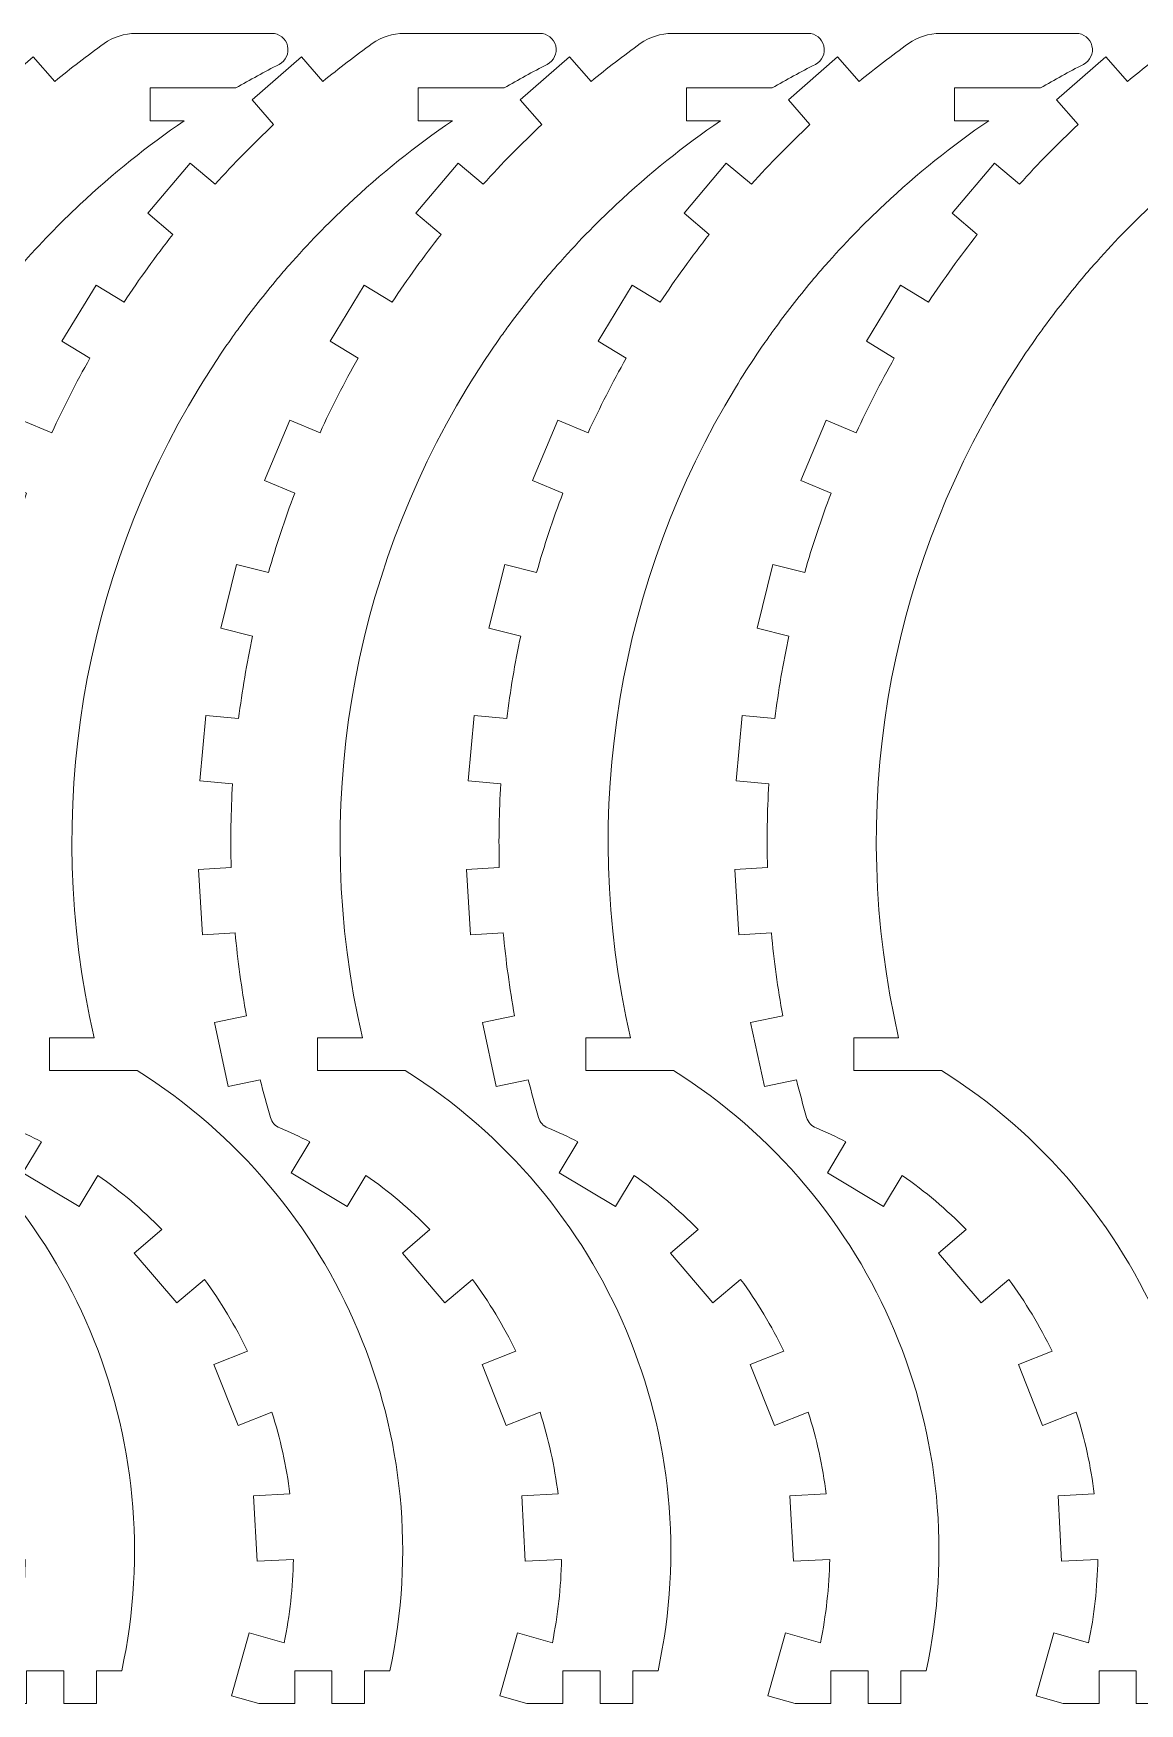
# Model space of a CAD drawing. Header units: millimetres. Extents: x -252 to 252, y -214 to 214.
# Drawn here: x 2.8 to 104.1, y -95.2 to 57.8 of the extents above; entities that cross this region are included whole.
import ezdxf

# ---------------------------------------------------------------- set-up
doc = ezdxf.new("R2010")
doc.units = ezdxf.units.MM
doc.header["$MEASUREMENT"] = 0
doc.layers.add('Camada 1', color=7, linetype='Continuous')

msp = doc.modelspace()

# ---------------------------------------------------------------- linework, layer by layer
at = {"layer": 'Camada 1', "lineweight": 20}
for points in [[(-27.5252, -4.9303), (-27.2052, -2.3951), (-26.7775, 0.1253), (-26.2431, 2.6242), (-26.2431, 2.6242), (-26.2431, 2.6242), (-29.1542, 3.349), (-29.1542, 3.349), (-29.1542, 3.349), (-29.1542, 3.349), (-27.7046, 9.1712), (-27.7046, 9.1712), (-27.7046, 9.1712), (-27.7046, 9.1712), (-24.7934, 8.4464), (-24.7934, 8.4464), (-24.7934, 8.4464), (-24.0937, 10.9041), (-23.2897, 13.3308), (-22.3835, 15.72), (-22.3835, 15.72), (-22.3835, 15.72), (-25.1514, 16.8769), (-25.1514, 16.8769), (-25.1514, 16.8769), (-25.1514, 16.8769), (-22.8378, 22.4128), (-22.8378, 22.4128), (-22.8378, 22.4128), (-22.8378, 22.4128), (-20.0698, 21.256), (-20.0698, 21.256), (-20.0698, 21.256), (-19.0064, 23.5795), (-17.8445, 25.8568), (-16.5873, 28.0814), (-16.5873, 28.0814), (-16.5873, 28.0814), (-19.1485, 29.6436), (-19.1485, 29.6436), (-19.1485, 29.6436), (-19.1485, 29.6436), (-16.024, 34.7659), (-16.024, 34.7659), (-16.024, 34.7659), (-16.024, 34.7659), (-13.4629, 33.2037), (-13.4629, 33.2037), (-13.4629, 33.2037), (-12.0603, 35.3397), (-10.5673, 37.4149), (-8.9881, 39.4238), (-8.9881, 39.4238), (-8.9881, 39.4238), (-11.2834, 41.3555), (-11.2834, 41.3555), (-11.2834, 41.3555), (-11.2834, 41.3555), (-7.4202, 45.9462), (-7.4202, 45.9462), (-7.4202, 45.9462), (-7.4202, 45.9462), (-5.1248, 44.0146), (-5.1248, 44.0146), (-5.1248, 44.0146), (-3.4152, 45.9138), (-1.6255, 47.7394), (0.2394, 49.4863), (0.2394, 49.4863), (0.2394, 49.4863), (-1.7374, 51.7429), (-1.7374, 51.7429), (-1.7374, 51.7429), (-1.7374, 51.7429), (2.7758, 55.6965), (2.7758, 55.6965), (2.7758, 55.6965), (2.7758, 55.6965), (4.7526, 53.4399), (4.7526, 53.4399), (4.7526, 53.4399), (6.2185, 54.64), (7.722, 55.7936), (9.2607, 56.8989), (9.2607, 56.8989), (10.1108, 57.5095), (11.1311, 57.838), (12.1777, 57.838), (12.1777, 57.838), (12.1777, 57.838), (24.6073, 57.838), (24.6073, 57.838), (24.6073, 57.838), (25.3002, 57.838), (25.903, 57.3634), (26.0655, 56.6898), (26.0655, 56.6898), (26.228, 56.0162), (25.908, 55.3189), (25.2912, 55.003), (25.2912, 55.003), (23.9551, 54.3185), (22.6386, 53.5966), (21.3431, 52.838), (21.3431, 52.838), (21.3431, 52.838), (13.4807, 52.838), (13.4807, 52.838), (13.4807, 52.838), (13.4807, 52.838), (13.4807, 49.838), (13.4807, 49.838), (13.4807, 49.838), (13.4807, 49.838), (16.6083, 49.838), (16.6083, 49.838), (16.6083, 49.838), (13.2349, 47.5311), (10.0373, 44.9672), (7.055, 42.1729), (7.055, 42.1729), (5.165, 40.4023), (3.3608, 38.5394), (1.6519, 36.5934), (1.6519, 36.5934), (1.2986, 36.1912), (0.9494, 35.7851), (0.6043, 35.3759), (0.6043, 35.3759), (-0.6046, 33.942), (-1.76, 32.4693), (-2.86, 30.9612), (-2.86, 30.9612), (-3.1183, 30.6071), (-3.3736, 30.2509), (-3.6258, 29.893), (-3.6258, 29.893), (-3.9632, 29.4141), (-4.2951, 28.9317), (-4.6215, 28.4461), (-4.6215, 28.4461), (-5.2989, 27.4383), (-5.9527, 26.4161), (-6.5822, 25.3806), (-6.5822, 25.3806), (-17.2083, 7.9032), (-20.9763, -13.3923), (-16.1902, -34.162), (-16.1902, -34.162), (-16.1902, -34.162), (-20.2909, -34.162), (-20.2909, -34.162), (-20.2909, -34.162), (-20.2909, -34.162), (-20.2909, -37.162), (-20.2909, -37.162), (-20.2909, -37.162), (-20.2909, -37.162), (-12.2643, -37.162), (-12.2643, -37.162), (-12.2643, -37.162), (6.249, -48.804), (15.4995, -70.7853), (10.8816, -92.162), (10.8816, -92.162), (10.8816, -92.162), (8.5722, -92.162), (8.5722, -92.162), (8.5722, -92.162), (8.5722, -92.162), (8.5722, -95.162), (8.5722, -95.162), (8.5722, -95.162), (8.5722, -95.162), (5.5722, -95.162), (5.5722, -95.162), (5.5722, -95.162), (5.5722, -95.162), (5.5722, -92.162), (5.5722, -92.162), (5.5722, -92.162), (5.5722, -92.162), (2.166, -92.162), (2.166, -92.162), (2.166, -92.162), (2.166, -92.162), (2.166, -95.162), (2.166, -95.162), (2.166, -95.162), (2.166, -95.162), (-1.1196, -95.162), (-1.1196, -95.162), (-1.1196, -95.162), (-1.1196, -95.162), (-3.612, -94.4645), (-3.612, -94.4645), (-3.612, -94.4645), (-3.612, -94.4645), (-1.9951, -88.6865), (-1.9951, -88.6865), (-1.9951, -88.6865), (-1.9951, -88.6865), (1.2054, -89.5821), (1.2054, -89.5821), (1.2054, -89.5821), (1.7186, -87.0682), (2.0004, -84.5125), (2.0471, -81.9472), (2.0471, -81.9472), (2.0471, -81.9472), (-1.2717, -82.1241), (-1.2717, -82.1241), (-1.2717, -82.1241), (-1.2717, -82.1241), (-1.5911, -76.1326), (-1.5911, -76.1326), (-1.5911, -76.1326), (-1.5911, -76.1326), (1.7277, -75.9557), (1.7277, -75.9557), (1.7277, -75.9557), (1.4085, -73.4099), (0.8566, -70.8986), (0.079, -68.4535), (0.079, -68.4535), (0.079, -68.4535), (-3.0081, -69.6844), (-3.0081, -69.6844), (-3.0081, -69.6844), (-3.0081, -69.6844), (-5.2302, -64.111), (-5.2302, -64.111), (-5.2302, -64.111), (-5.2302, -64.111), (-2.143, -62.8802), (-2.143, -62.8802), (-2.143, -62.8802), (-3.2611, -60.5708), (-4.5884, -58.3687), (-6.1083, -56.3016), (-6.1083, -56.3016), (-6.1083, -56.3016), (-8.6384, -58.4566), (-8.6384, -58.4566), (-8.6384, -58.4566), (-8.6384, -58.4566), (-12.5289, -53.8889), (-12.5289, -53.8889), (-12.5289, -53.8889), (-12.5289, -53.8889), (-9.9988, -51.7339), (-9.9988, -51.7339), (-9.9988, -51.7339), (-11.7977, -49.9044), (-13.7605, -48.2436), (-15.8626, -46.7724), (-15.8626, -46.7724), (-15.8626, -46.7724), (-17.569, -49.6244), (-17.569, -49.6244), (-17.569, -49.6244), (-17.569, -49.6244), (-22.7178, -46.5438), (-22.7178, -46.5438), (-22.7178, -46.5438), (-22.7178, -46.5438), (-21.0114, -43.6918), (-21.0114, -43.6918), (-21.0114, -43.6918), (-21.9095, -43.2382), (-22.8236, -42.8171), (-23.7519, -42.4292), (-23.7519, -42.4292), (-24.1696, -42.2546), (-24.4861, -41.9008), (-24.6132, -41.4663), (-24.6132, -41.4663), (-24.948, -40.3219), (-25.26, -39.1709), (-25.549, -38.0141), (-25.549, -38.0141), (-25.549, -38.0141), (-28.4821, -38.6439), (-28.4821, -38.6439), (-28.4821, -38.6439), (-28.4821, -38.6439), (-29.7417, -32.7776), (-29.7417, -32.7776), (-29.7417, -32.7776), (-29.7417, -32.7776), (-26.8086, -32.1478), (-26.8086, -32.1478), (-26.8086, -32.1478), (-27.2615, -29.633), (-27.607, -27.0999), (-27.8443, -24.5557), (-27.8443, -24.5557), (-27.8443, -24.5557), (-30.839, -24.7345), (-30.839, -24.7345), (-30.839, -24.7345), (-30.839, -24.7345), (-31.1967, -18.7452), (-31.1967, -18.7452), (-31.1967, -18.7452), (-31.1967, -18.7452), (-28.2021, -18.5663), (-28.2021, -18.5663), (-28.2021, -18.5663), (-28.2693, -16.0119), (-28.2277, -13.4558), (-28.0775, -10.9049), (-28.0775, -10.9049), (-28.0775, -10.9049), (-31.0647, -10.6287), (-31.0647, -10.6287), (-31.0647, -10.6287), (-31.0647, -10.6287), (-30.5124, -4.6542), (-30.5124, -4.6542), (-30.5124, -4.6542), (-30.5124, -4.6542), (-27.5252, -4.9303), (-27.5252, -4.9303)], [(-2.9719, -4.9303), (-2.6519, -2.3951), (-2.2242, 0.1253), (-1.6898, 2.6242), (-1.6898, 2.6242), (-1.6898, 2.6242), (-4.6009, 3.349), (-4.6009, 3.349), (-4.6009, 3.349), (-4.6009, 3.349), (-3.1513, 9.1712), (-3.1513, 9.1712), (-3.1513, 9.1712), (-3.1513, 9.1712), (-0.2401, 8.4464), (-0.2401, 8.4464), (-0.2401, 8.4464), (0.4596, 10.9041), (1.2636, 13.3308), (2.1698, 15.72), (2.1698, 15.72), (2.1698, 15.72), (-0.5981, 16.8769), (-0.5981, 16.8769), (-0.5981, 16.8769), (-0.5981, 16.8769), (1.7155, 22.4128), (1.7155, 22.4128), (1.7155, 22.4128), (1.7155, 22.4128), (4.4835, 21.256), (4.4835, 21.256), (4.4835, 21.256), (5.5469, 23.5795), (6.7088, 25.8568), (7.966, 28.0814), (7.966, 28.0814), (7.966, 28.0814), (5.4048, 29.6436), (5.4048, 29.6436), (5.4048, 29.6436), (5.4048, 29.6436), (8.5293, 34.7659), (8.5293, 34.7659), (8.5293, 34.7659), (8.5293, 34.7659), (11.0904, 33.2037), (11.0904, 33.2037), (11.0904, 33.2037), (12.493, 35.3397), (13.986, 37.4149), (15.5652, 39.4238), (15.5652, 39.4238), (15.5652, 39.4238), (13.2699, 41.3555), (13.2699, 41.3555), (13.2699, 41.3555), (13.2699, 41.3555), (17.1331, 45.9462), (17.1331, 45.9462), (17.1331, 45.9462), (17.1331, 45.9462), (19.4285, 44.0146), (19.4285, 44.0146), (19.4285, 44.0146), (21.1381, 45.9138), (22.9278, 47.7394), (24.7927, 49.4863), (24.7927, 49.4863), (24.7927, 49.4863), (22.8159, 51.7429), (22.8159, 51.7429), (22.8159, 51.7429), (22.8159, 51.7429), (27.3291, 55.6965), (27.3291, 55.6965), (27.3291, 55.6965), (27.3291, 55.6965), (29.3059, 53.4399), (29.3059, 53.4399), (29.3059, 53.4399), (30.7718, 54.64), (32.2753, 55.7936), (33.814, 56.8989), (33.814, 56.8989), (34.6641, 57.5095), (35.6844, 57.838), (36.731, 57.838), (36.731, 57.838), (36.731, 57.838), (49.1606, 57.838), (49.1606, 57.838), (49.1606, 57.838), (49.8535, 57.838), (50.4563, 57.3634), (50.6188, 56.6898), (50.6188, 56.6898), (50.7813, 56.0162), (50.4613, 55.3189), (49.8445, 55.003), (49.8445, 55.003), (48.5084, 54.3185), (47.1919, 53.5966), (45.8964, 52.838), (45.8964, 52.838), (45.8964, 52.838), (38.034, 52.838), (38.034, 52.838), (38.034, 52.838), (38.034, 52.838), (38.034, 49.838), (38.034, 49.838), (38.034, 49.838), (38.034, 49.838), (41.1616, 49.838), (41.1616, 49.838), (41.1616, 49.838), (37.7882, 47.5311), (34.5906, 44.9672), (31.6083, 42.1729), (31.6083, 42.1729), (29.7183, 40.4023), (27.9141, 38.5394), (26.2052, 36.5934), (26.2052, 36.5934), (25.8519, 36.1912), (25.5027, 35.7851), (25.1576, 35.3759), (25.1576, 35.3759), (23.9487, 33.942), (22.7933, 32.4693), (21.6933, 30.9612), (21.6933, 30.9612), (21.435, 30.6071), (21.1797, 30.2509), (20.9275, 29.893), (20.9275, 29.893), (20.5901, 29.4141), (20.2582, 28.9317), (19.9318, 28.4461), (19.9318, 28.4461), (19.2544, 27.4383), (18.6006, 26.4161), (17.9711, 25.3806), (17.9711, 25.3806), (7.345, 7.9032), (3.577, -13.3923), (8.3631, -34.162), (8.3631, -34.162), (8.3631, -34.162), (4.2624, -34.162), (4.2624, -34.162), (4.2624, -34.162), (4.2624, -34.162), (4.2624, -37.162), (4.2624, -37.162), (4.2624, -37.162), (4.2624, -37.162), (12.289, -37.162), (12.289, -37.162), (12.289, -37.162), (30.8023, -48.804), (40.0528, -70.7853), (35.4349, -92.162), (35.4349, -92.162), (35.4349, -92.162), (33.1255, -92.162), (33.1255, -92.162), (33.1255, -92.162), (33.1255, -92.162), (33.1255, -95.162), (33.1255, -95.162), (33.1255, -95.162), (33.1255, -95.162), (30.1255, -95.162), (30.1255, -95.162), (30.1255, -95.162), (30.1255, -95.162), (30.1255, -92.162), (30.1255, -92.162), (30.1255, -92.162), (30.1255, -92.162), (26.7193, -92.162), (26.7193, -92.162), (26.7193, -92.162), (26.7193, -92.162), (26.7193, -95.162), (26.7193, -95.162), (26.7193, -95.162), (26.7193, -95.162), (23.4337, -95.162), (23.4337, -95.162), (23.4337, -95.162), (23.4337, -95.162), (20.9413, -94.4645), (20.9413, -94.4645), (20.9413, -94.4645), (20.9413, -94.4645), (22.5582, -88.6865), (22.5582, -88.6865), (22.5582, -88.6865), (22.5582, -88.6865), (25.7587, -89.5821), (25.7587, -89.5821), (25.7587, -89.5821), (26.2719, -87.0682), (26.5537, -84.5125), (26.6004, -81.9472), (26.6004, -81.9472), (26.6004, -81.9472), (23.2816, -82.1241), (23.2816, -82.1241), (23.2816, -82.1241), (23.2816, -82.1241), (22.9622, -76.1326), (22.9622, -76.1326), (22.9622, -76.1326), (22.9622, -76.1326), (26.281, -75.9557), (26.281, -75.9557), (26.281, -75.9557), (25.9618, -73.4099), (25.4099, -70.8986), (24.6323, -68.4535), (24.6323, -68.4535), (24.6323, -68.4535), (21.5452, -69.6844), (21.5452, -69.6844), (21.5452, -69.6844), (21.5452, -69.6844), (19.3231, -64.111), (19.3231, -64.111), (19.3231, -64.111), (19.3231, -64.111), (22.4103, -62.8802), (22.4103, -62.8802), (22.4103, -62.8802), (21.2922, -60.5708), (19.9649, -58.3687), (18.445, -56.3016), (18.445, -56.3016), (18.445, -56.3016), (15.9149, -58.4566), (15.9149, -58.4566), (15.9149, -58.4566), (15.9149, -58.4566), (12.0244, -53.8889), (12.0244, -53.8889), (12.0244, -53.8889), (12.0244, -53.8889), (14.5545, -51.7339), (14.5545, -51.7339), (14.5545, -51.7339), (12.7556, -49.9044), (10.7928, -48.2436), (8.6907, -46.7724), (8.6907, -46.7724), (8.6907, -46.7724), (6.9843, -49.6244), (6.9843, -49.6244), (6.9843, -49.6244), (6.9843, -49.6244), (1.8355, -46.5438), (1.8355, -46.5438), (1.8355, -46.5438), (1.8355, -46.5438), (3.5419, -43.6918), (3.5419, -43.6918), (3.5419, -43.6918), (2.6438, -43.2382), (1.7297, -42.8171), (0.8014, -42.4292), (0.8014, -42.4292), (0.3837, -42.2546), (0.0672, -41.9008), (-0.0599, -41.4663), (-0.0599, -41.4663), (-0.3947, -40.3219), (-0.7067, -39.1709), (-0.9957, -38.0141), (-0.9957, -38.0141), (-0.9957, -38.0141), (-3.9288, -38.6439), (-3.9288, -38.6439), (-3.9288, -38.6439), (-3.9288, -38.6439), (-5.1884, -32.7776), (-5.1884, -32.7776), (-5.1884, -32.7776), (-5.1884, -32.7776), (-2.2553, -32.1478), (-2.2553, -32.1478), (-2.2553, -32.1478), (-2.7082, -29.633), (-3.0537, -27.0999), (-3.291, -24.5557), (-3.291, -24.5557), (-3.291, -24.5557), (-6.2857, -24.7345), (-6.2857, -24.7345), (-6.2857, -24.7345), (-6.2857, -24.7345), (-6.6434, -18.7452), (-6.6434, -18.7452), (-6.6434, -18.7452), (-6.6434, -18.7452), (-3.6488, -18.5663), (-3.6488, -18.5663), (-3.6488, -18.5663), (-3.716, -16.0119), (-3.6744, -13.4558), (-3.5242, -10.9049), (-3.5242, -10.9049), (-3.5242, -10.9049), (-6.5114, -10.6287), (-6.5114, -10.6287), (-6.5114, -10.6287), (-6.5114, -10.6287), (-5.9591, -4.6542), (-5.9591, -4.6542), (-5.9591, -4.6542), (-5.9591, -4.6542), (-2.9719, -4.9303), (-2.9719, -4.9303)], [(21.5814, -4.9303), (21.9014, -2.3951), (22.3291, 0.1253), (22.8635, 2.6242), (22.8635, 2.6242), (22.8635, 2.6242), (19.9524, 3.349), (19.9524, 3.349), (19.9524, 3.349), (19.9524, 3.349), (21.402, 9.1712), (21.402, 9.1712), (21.402, 9.1712), (21.402, 9.1712), (24.3132, 8.4464), (24.3132, 8.4464), (24.3132, 8.4464), (25.0129, 10.9041), (25.8169, 13.3308), (26.7231, 15.72), (26.7231, 15.72), (26.7231, 15.72), (23.9552, 16.8769), (23.9552, 16.8769), (23.9552, 16.8769), (23.9552, 16.8769), (26.2688, 22.4128), (26.2688, 22.4128), (26.2688, 22.4128), (26.2688, 22.4128), (29.0368, 21.256), (29.0368, 21.256), (29.0368, 21.256), (30.1002, 23.5795), (31.2621, 25.8568), (32.5193, 28.0814), (32.5193, 28.0814), (32.5193, 28.0814), (29.9581, 29.6436), (29.9581, 29.6436), (29.9581, 29.6436), (29.9581, 29.6436), (33.0826, 34.7659), (33.0826, 34.7659), (33.0826, 34.7659), (33.0826, 34.7659), (35.6437, 33.2037), (35.6437, 33.2037), (35.6437, 33.2037), (37.0463, 35.3397), (38.5393, 37.4149), (40.1185, 39.4238), (40.1185, 39.4238), (40.1185, 39.4238), (37.8232, 41.3555), (37.8232, 41.3555), (37.8232, 41.3555), (37.8232, 41.3555), (41.6864, 45.9462), (41.6864, 45.9462), (41.6864, 45.9462), (41.6864, 45.9462), (43.9818, 44.0146), (43.9818, 44.0146), (43.9818, 44.0146), (45.6914, 45.9138), (47.4811, 47.7394), (49.346, 49.4863), (49.346, 49.4863), (49.346, 49.4863), (47.3692, 51.7429), (47.3692, 51.7429), (47.3692, 51.7429), (47.3692, 51.7429), (51.8824, 55.6965), (51.8824, 55.6965), (51.8824, 55.6965), (51.8824, 55.6965), (53.8592, 53.4399), (53.8592, 53.4399), (53.8592, 53.4399), (55.3251, 54.64), (56.8286, 55.7936), (58.3673, 56.8989), (58.3673, 56.8989), (59.2174, 57.5095), (60.2377, 57.838), (61.2843, 57.838), (61.2843, 57.838), (61.2843, 57.838), (73.7139, 57.838), (73.7139, 57.838), (73.7139, 57.838), (74.4068, 57.838), (75.0096, 57.3634), (75.1721, 56.6898), (75.1721, 56.6898), (75.3346, 56.0162), (75.0146, 55.3189), (74.3978, 55.003), (74.3978, 55.003), (73.0617, 54.3185), (71.7452, 53.5966), (70.4497, 52.838), (70.4497, 52.838), (70.4497, 52.838), (62.5873, 52.838), (62.5873, 52.838), (62.5873, 52.838), (62.5873, 52.838), (62.5873, 49.838), (62.5873, 49.838), (62.5873, 49.838), (62.5873, 49.838), (65.7149, 49.838), (65.7149, 49.838), (65.7149, 49.838), (62.3415, 47.5311), (59.1439, 44.9672), (56.1616, 42.1729), (56.1616, 42.1729), (54.2716, 40.4023), (52.4674, 38.5394), (50.7585, 36.5934), (50.7585, 36.5934), (50.4052, 36.1912), (50.056, 35.7851), (49.7109, 35.3759), (49.7109, 35.3759), (48.502, 33.942), (47.3466, 32.4693), (46.2466, 30.9612), (46.2466, 30.9612), (45.9883, 30.6071), (45.733, 30.2509), (45.4808, 29.893), (45.4808, 29.893), (45.1434, 29.4141), (44.8115, 28.9317), (44.4851, 28.4461), (44.4851, 28.4461), (43.8077, 27.4383), (43.1539, 26.4161), (42.5244, 25.3806), (42.5244, 25.3806), (31.8983, 7.9032), (28.1303, -13.3923), (32.9164, -34.162), (32.9164, -34.162), (32.9164, -34.162), (28.8157, -34.162), (28.8157, -34.162), (28.8157, -34.162), (28.8157, -34.162), (28.8157, -37.162), (28.8157, -37.162), (28.8157, -37.162), (28.8157, -37.162), (36.8423, -37.162), (36.8423, -37.162), (36.8423, -37.162), (55.3556, -48.804), (64.6061, -70.7853), (59.9882, -92.162), (59.9882, -92.162), (59.9882, -92.162), (57.6788, -92.162), (57.6788, -92.162), (57.6788, -92.162), (57.6788, -92.162), (57.6788, -95.162), (57.6788, -95.162), (57.6788, -95.162), (57.6788, -95.162), (54.6788, -95.162), (54.6788, -95.162), (54.6788, -95.162), (54.6788, -95.162), (54.6788, -92.162), (54.6788, -92.162), (54.6788, -92.162), (54.6788, -92.162), (51.2726, -92.162), (51.2726, -92.162), (51.2726, -92.162), (51.2726, -92.162), (51.2726, -95.162), (51.2726, -95.162), (51.2726, -95.162), (51.2726, -95.162), (47.987, -95.162), (47.987, -95.162), (47.987, -95.162), (47.987, -95.162), (45.4946, -94.4645), (45.4946, -94.4645), (45.4946, -94.4645), (45.4946, -94.4645), (47.1115, -88.6865), (47.1115, -88.6865), (47.1115, -88.6865), (47.1115, -88.6865), (50.312, -89.5821), (50.312, -89.5821), (50.312, -89.5821), (50.8252, -87.0682), (51.107, -84.5125), (51.1537, -81.9472), (51.1537, -81.9472), (51.1537, -81.9472), (47.8349, -82.1241), (47.8349, -82.1241), (47.8349, -82.1241), (47.8349, -82.1241), (47.5155, -76.1326), (47.5155, -76.1326), (47.5155, -76.1326), (47.5155, -76.1326), (50.8343, -75.9557), (50.8343, -75.9557), (50.8343, -75.9557), (50.5151, -73.4099), (49.9632, -70.8986), (49.1856, -68.4535), (49.1856, -68.4535), (49.1856, -68.4535), (46.0985, -69.6844), (46.0985, -69.6844), (46.0985, -69.6844), (46.0985, -69.6844), (43.8764, -64.111), (43.8764, -64.111), (43.8764, -64.111), (43.8764, -64.111), (46.9636, -62.8802), (46.9636, -62.8802), (46.9636, -62.8802), (45.8455, -60.5708), (44.5182, -58.3687), (42.9983, -56.3016), (42.9983, -56.3016), (42.9983, -56.3016), (40.4682, -58.4566), (40.4682, -58.4566), (40.4682, -58.4566), (40.4682, -58.4566), (36.5777, -53.8889), (36.5777, -53.8889), (36.5777, -53.8889), (36.5777, -53.8889), (39.1078, -51.7339), (39.1078, -51.7339), (39.1078, -51.7339), (37.3089, -49.9044), (35.3461, -48.2436), (33.244, -46.7724), (33.244, -46.7724), (33.244, -46.7724), (31.5376, -49.6244), (31.5376, -49.6244), (31.5376, -49.6244), (31.5376, -49.6244), (26.3888, -46.5438), (26.3888, -46.5438), (26.3888, -46.5438), (26.3888, -46.5438), (28.0952, -43.6918), (28.0952, -43.6918), (28.0952, -43.6918), (27.1971, -43.2382), (26.283, -42.8171), (25.3547, -42.4292), (25.3547, -42.4292), (24.937, -42.2546), (24.6205, -41.9008), (24.4934, -41.4663), (24.4934, -41.4663), (24.1586, -40.3219), (23.8466, -39.1709), (23.5576, -38.0141), (23.5576, -38.0141), (23.5576, -38.0141), (20.6245, -38.6439), (20.6245, -38.6439), (20.6245, -38.6439), (20.6245, -38.6439), (19.3649, -32.7776), (19.3649, -32.7776), (19.3649, -32.7776), (19.3649, -32.7776), (22.298, -32.1478), (22.298, -32.1478), (22.298, -32.1478), (21.8451, -29.633), (21.4996, -27.0999), (21.2623, -24.5557), (21.2623, -24.5557), (21.2623, -24.5557), (18.2676, -24.7345), (18.2676, -24.7345), (18.2676, -24.7345), (18.2676, -24.7345), (17.9099, -18.7452), (17.9099, -18.7452), (17.9099, -18.7452), (17.9099, -18.7452), (20.9045, -18.5663), (20.9045, -18.5663), (20.9045, -18.5663), (20.8373, -16.0119), (20.8789, -13.4558), (21.0291, -10.9049), (21.0291, -10.9049), (21.0291, -10.9049), (18.0419, -10.6287), (18.0419, -10.6287), (18.0419, -10.6287), (18.0419, -10.6287), (18.5942, -4.6542), (18.5942, -4.6542), (18.5942, -4.6542), (18.5942, -4.6542), (21.5814, -4.9303), (21.5814, -4.9303)], [(46.1347, -4.9303), (46.4547, -2.3951), (46.8824, 0.1253), (47.4168, 2.6242), (47.4168, 2.6242), (47.4168, 2.6242), (44.5057, 3.349), (44.5057, 3.349), (44.5057, 3.349), (44.5057, 3.349), (45.9553, 9.1712), (45.9553, 9.1712), (45.9553, 9.1712), (45.9553, 9.1712), (48.8665, 8.4464), (48.8665, 8.4464), (48.8665, 8.4464), (49.5662, 10.9041), (50.3702, 13.3308), (51.2764, 15.72), (51.2764, 15.72), (51.2764, 15.72), (48.5085, 16.8769), (48.5085, 16.8769), (48.5085, 16.8769), (48.5085, 16.8769), (50.8221, 22.4128), (50.8221, 22.4128), (50.8221, 22.4128), (50.8221, 22.4128), (53.5901, 21.256), (53.5901, 21.256), (53.5901, 21.256), (54.6535, 23.5795), (55.8154, 25.8568), (57.0726, 28.0814), (57.0726, 28.0814), (57.0726, 28.0814), (54.5114, 29.6436), (54.5114, 29.6436), (54.5114, 29.6436), (54.5114, 29.6436), (57.6359, 34.7659), (57.6359, 34.7659), (57.6359, 34.7659), (57.6359, 34.7659), (60.197, 33.2037), (60.197, 33.2037), (60.197, 33.2037), (61.5996, 35.3397), (63.0926, 37.4149), (64.6718, 39.4238), (64.6718, 39.4238), (64.6718, 39.4238), (62.3765, 41.3555), (62.3765, 41.3555), (62.3765, 41.3555), (62.3765, 41.3555), (66.2397, 45.9462), (66.2397, 45.9462), (66.2397, 45.9462), (66.2397, 45.9462), (68.5351, 44.0146), (68.5351, 44.0146), (68.5351, 44.0146), (70.2447, 45.9138), (72.0344, 47.7394), (73.8993, 49.4863), (73.8993, 49.4863), (73.8993, 49.4863), (71.9225, 51.7429), (71.9225, 51.7429), (71.9225, 51.7429), (71.9225, 51.7429), (76.4357, 55.6965), (76.4357, 55.6965), (76.4357, 55.6965), (76.4357, 55.6965), (78.4125, 53.4399), (78.4125, 53.4399), (78.4125, 53.4399), (79.8784, 54.64), (81.3819, 55.7936), (82.9206, 56.8989), (82.9206, 56.8989), (83.7707, 57.5095), (84.791, 57.838), (85.8376, 57.838), (85.8376, 57.838), (85.8376, 57.838), (98.2672, 57.838), (98.2672, 57.838), (98.2672, 57.838), (98.9601, 57.838), (99.5629, 57.3634), (99.7254, 56.6898), (99.7254, 56.6898), (99.8879, 56.0162), (99.5679, 55.3189), (98.9511, 55.003), (98.9511, 55.003), (97.615, 54.3185), (96.2985, 53.5966), (95.003, 52.838), (95.003, 52.838), (95.003, 52.838), (87.1406, 52.838), (87.1406, 52.838), (87.1406, 52.838), (87.1406, 52.838), (87.1406, 49.838), (87.1406, 49.838), (87.1406, 49.838), (87.1406, 49.838), (90.2682, 49.838), (90.2682, 49.838), (90.2682, 49.838), (86.8948, 47.5311), (83.6972, 44.9672), (80.7149, 42.1729), (80.7149, 42.1729), (78.8249, 40.4023), (77.0207, 38.5394), (75.3118, 36.5934), (75.3118, 36.5934), (74.9585, 36.1912), (74.6093, 35.7851), (74.2642, 35.3759), (74.2642, 35.3759), (73.0553, 33.942), (71.8999, 32.4693), (70.7999, 30.9612), (70.7999, 30.9612), (70.5416, 30.6071), (70.2863, 30.2509), (70.0341, 29.893), (70.0341, 29.893), (69.6967, 29.4141), (69.3648, 28.9317), (69.0384, 28.4461), (69.0384, 28.4461), (68.361, 27.4383), (67.7072, 26.4161), (67.0777, 25.3806), (67.0777, 25.3806), (56.4516, 7.9032), (52.6836, -13.3923), (57.4697, -34.162), (57.4697, -34.162), (57.4697, -34.162), (53.369, -34.162), (53.369, -34.162), (53.369, -34.162), (53.369, -34.162), (53.369, -37.162), (53.369, -37.162), (53.369, -37.162), (53.369, -37.162), (61.3956, -37.162), (61.3956, -37.162), (61.3956, -37.162), (79.9089, -48.804), (89.1594, -70.7853), (84.5415, -92.162), (84.5415, -92.162), (84.5415, -92.162), (82.2321, -92.162), (82.2321, -92.162), (82.2321, -92.162), (82.2321, -92.162), (82.2321, -95.162), (82.2321, -95.162), (82.2321, -95.162), (82.2321, -95.162), (79.2321, -95.162), (79.2321, -95.162), (79.2321, -95.162), (79.2321, -95.162), (79.2321, -92.162), (79.2321, -92.162), (79.2321, -92.162), (79.2321, -92.162), (75.8259, -92.162), (75.8259, -92.162), (75.8259, -92.162), (75.8259, -92.162), (75.8259, -95.162), (75.8259, -95.162), (75.8259, -95.162), (75.8259, -95.162), (72.5403, -95.162), (72.5403, -95.162), (72.5403, -95.162), (72.5403, -95.162), (70.0479, -94.4645), (70.0479, -94.4645), (70.0479, -94.4645), (70.0479, -94.4645), (71.6648, -88.6865), (71.6648, -88.6865), (71.6648, -88.6865), (71.6648, -88.6865), (74.8653, -89.5821), (74.8653, -89.5821), (74.8653, -89.5821), (75.3785, -87.0682), (75.6603, -84.5125), (75.707, -81.9472), (75.707, -81.9472), (75.707, -81.9472), (72.3882, -82.1241), (72.3882, -82.1241), (72.3882, -82.1241), (72.3882, -82.1241), (72.0688, -76.1326), (72.0688, -76.1326), (72.0688, -76.1326), (72.0688, -76.1326), (75.3876, -75.9557), (75.3876, -75.9557), (75.3876, -75.9557), (75.0684, -73.4099), (74.5165, -70.8986), (73.7389, -68.4535), (73.7389, -68.4535), (73.7389, -68.4535), (70.6518, -69.6844), (70.6518, -69.6844), (70.6518, -69.6844), (70.6518, -69.6844), (68.4297, -64.111), (68.4297, -64.111), (68.4297, -64.111), (68.4297, -64.111), (71.5169, -62.8802), (71.5169, -62.8802), (71.5169, -62.8802), (70.3988, -60.5708), (69.0715, -58.3687), (67.5516, -56.3016), (67.5516, -56.3016), (67.5516, -56.3016), (65.0215, -58.4566), (65.0215, -58.4566), (65.0215, -58.4566), (65.0215, -58.4566), (61.131, -53.8889), (61.131, -53.8889), (61.131, -53.8889), (61.131, -53.8889), (63.6611, -51.7339), (63.6611, -51.7339), (63.6611, -51.7339), (61.8622, -49.9044), (59.8994, -48.2436), (57.7973, -46.7724), (57.7973, -46.7724), (57.7973, -46.7724), (56.0909, -49.6244), (56.0909, -49.6244), (56.0909, -49.6244), (56.0909, -49.6244), (50.9421, -46.5438), (50.9421, -46.5438), (50.9421, -46.5438), (50.9421, -46.5438), (52.6485, -43.6918), (52.6485, -43.6918), (52.6485, -43.6918), (51.7504, -43.2382), (50.8363, -42.8171), (49.908, -42.4292), (49.908, -42.4292), (49.4903, -42.2546), (49.1738, -41.9008), (49.0467, -41.4663), (49.0467, -41.4663), (48.7119, -40.3219), (48.3999, -39.1709), (48.1109, -38.0141), (48.1109, -38.0141), (48.1109, -38.0141), (45.1778, -38.6439), (45.1778, -38.6439), (45.1778, -38.6439), (45.1778, -38.6439), (43.9182, -32.7776), (43.9182, -32.7776), (43.9182, -32.7776), (43.9182, -32.7776), (46.8513, -32.1478), (46.8513, -32.1478), (46.8513, -32.1478), (46.3984, -29.633), (46.0529, -27.0999), (45.8156, -24.5557), (45.8156, -24.5557), (45.8156, -24.5557), (42.8209, -24.7345), (42.8209, -24.7345), (42.8209, -24.7345), (42.8209, -24.7345), (42.4632, -18.7452), (42.4632, -18.7452), (42.4632, -18.7452), (42.4632, -18.7452), (45.4578, -18.5663), (45.4578, -18.5663), (45.4578, -18.5663), (45.3906, -16.0119), (45.4322, -13.4558), (45.5824, -10.9049), (45.5824, -10.9049), (45.5824, -10.9049), (42.5952, -10.6287), (42.5952, -10.6287), (42.5952, -10.6287), (42.5952, -10.6287), (43.1475, -4.6542), (43.1475, -4.6542), (43.1475, -4.6542), (43.1475, -4.6542), (46.1347, -4.9303), (46.1347, -4.9303)], [(70.688, -4.9303), (71.008, -2.3951), (71.4357, 0.1253), (71.9701, 2.6242), (71.9701, 2.6242), (71.9701, 2.6242), (69.059, 3.349), (69.059, 3.349), (69.059, 3.349), (69.059, 3.349), (70.5086, 9.1712), (70.5086, 9.1712), (70.5086, 9.1712), (70.5086, 9.1712), (73.4198, 8.4464), (73.4198, 8.4464), (73.4198, 8.4464), (74.1195, 10.9041), (74.9235, 13.3308), (75.8297, 15.72), (75.8297, 15.72), (75.8297, 15.72), (73.0618, 16.8769), (73.0618, 16.8769), (73.0618, 16.8769), (73.0618, 16.8769), (75.3754, 22.4128), (75.3754, 22.4128), (75.3754, 22.4128), (75.3754, 22.4128), (78.1434, 21.256), (78.1434, 21.256), (78.1434, 21.256), (79.2068, 23.5795), (80.3687, 25.8568), (81.6259, 28.0814), (81.6259, 28.0814), (81.6259, 28.0814), (79.0647, 29.6436), (79.0647, 29.6436), (79.0647, 29.6436), (79.0647, 29.6436), (82.1892, 34.7659), (82.1892, 34.7659), (82.1892, 34.7659), (82.1892, 34.7659), (84.7503, 33.2037), (84.7503, 33.2037), (84.7503, 33.2037), (86.1529, 35.3397), (87.6459, 37.4149), (89.2251, 39.4238), (89.2251, 39.4238), (89.2251, 39.4238), (86.9298, 41.3555), (86.9298, 41.3555), (86.9298, 41.3555), (86.9298, 41.3555), (90.793, 45.9462), (90.793, 45.9462), (90.793, 45.9462), (90.793, 45.9462), (93.0884, 44.0146), (93.0884, 44.0146), (93.0884, 44.0146), (94.798, 45.9138), (96.5877, 47.7394), (98.4526, 49.4863), (98.4526, 49.4863), (98.4526, 49.4863), (96.4758, 51.7429), (96.4758, 51.7429), (96.4758, 51.7429), (96.4758, 51.7429), (100.989, 55.6965), (100.989, 55.6965), (100.989, 55.6965), (100.989, 55.6965), (102.9658, 53.4399), (102.9658, 53.4399), (102.9658, 53.4399), (104.4317, 54.64), (105.9352, 55.7936), (107.4739, 56.8989), (107.4739, 56.8989), (108.324, 57.5095), (109.3443, 57.838), (110.3909, 57.838), (110.3909, 57.838), (110.3909, 57.838), (122.8205, 57.838), (122.8205, 57.838), (122.8205, 57.838), (123.5134, 57.838), (124.1162, 57.3634), (124.2787, 56.6898), (124.2787, 56.6898), (124.4412, 56.0162), (124.1212, 55.3189), (123.5044, 55.003), (123.5044, 55.003), (122.1683, 54.3185), (120.8518, 53.5966), (119.5563, 52.838), (119.5563, 52.838), (119.5563, 52.838), (111.6939, 52.838), (111.6939, 52.838), (111.6939, 52.838), (111.6939, 52.838), (111.6939, 49.838), (111.6939, 49.838), (111.6939, 49.838), (111.6939, 49.838), (114.8215, 49.838), (114.8215, 49.838), (114.8215, 49.838), (111.4481, 47.5311), (108.2505, 44.9672), (105.2682, 42.1729), (105.2682, 42.1729), (103.3782, 40.4023), (101.574, 38.5394), (99.8651, 36.5934), (99.8651, 36.5934), (99.5118, 36.1912), (99.1626, 35.7851), (98.8175, 35.3759), (98.8175, 35.3759), (97.6086, 33.942), (96.4532, 32.4693), (95.3532, 30.9612), (95.3532, 30.9612), (95.0949, 30.6071), (94.8396, 30.2509), (94.5874, 29.893), (94.5874, 29.893), (94.25, 29.4141), (93.9181, 28.9317), (93.5917, 28.4461), (93.5917, 28.4461), (92.9143, 27.4383), (92.2605, 26.4161), (91.631, 25.3806), (91.631, 25.3806), (81.0049, 7.9032), (77.2369, -13.3923), (82.023, -34.162), (82.023, -34.162), (82.023, -34.162), (77.9223, -34.162), (77.9223, -34.162), (77.9223, -34.162), (77.9223, -34.162), (77.9223, -37.162), (77.9223, -37.162), (77.9223, -37.162), (77.9223, -37.162), (85.9489, -37.162), (85.9489, -37.162), (85.9489, -37.162), (104.4622, -48.804), (113.7127, -70.7853), (109.0948, -92.162), (109.0948, -92.162), (109.0948, -92.162), (106.7854, -92.162), (106.7854, -92.162), (106.7854, -92.162), (106.7854, -92.162), (106.7854, -95.162), (106.7854, -95.162), (106.7854, -95.162), (106.7854, -95.162), (103.7854, -95.162), (103.7854, -95.162), (103.7854, -95.162), (103.7854, -95.162), (103.7854, -92.162), (103.7854, -92.162), (103.7854, -92.162), (103.7854, -92.162), (100.3792, -92.162), (100.3792, -92.162), (100.3792, -92.162), (100.3792, -92.162), (100.3792, -95.162), (100.3792, -95.162), (100.3792, -95.162), (100.3792, -95.162), (97.0936, -95.162), (97.0936, -95.162), (97.0936, -95.162), (97.0936, -95.162), (94.6012, -94.4645), (94.6012, -94.4645), (94.6012, -94.4645), (94.6012, -94.4645), (96.2181, -88.6865), (96.2181, -88.6865), (96.2181, -88.6865), (96.2181, -88.6865), (99.4186, -89.5821), (99.4186, -89.5821), (99.4186, -89.5821), (99.9318, -87.0682), (100.2136, -84.5125), (100.2603, -81.9472), (100.2603, -81.9472), (100.2603, -81.9472), (96.9415, -82.1241), (96.9415, -82.1241), (96.9415, -82.1241), (96.9415, -82.1241), (96.6221, -76.1326), (96.6221, -76.1326), (96.6221, -76.1326), (96.6221, -76.1326), (99.9409, -75.9557), (99.9409, -75.9557), (99.9409, -75.9557), (99.6217, -73.4099), (99.0698, -70.8986), (98.2922, -68.4535), (98.2922, -68.4535), (98.2922, -68.4535), (95.2051, -69.6844), (95.2051, -69.6844), (95.2051, -69.6844), (95.2051, -69.6844), (92.983, -64.111), (92.983, -64.111), (92.983, -64.111), (92.983, -64.111), (96.0702, -62.8802), (96.0702, -62.8802), (96.0702, -62.8802), (94.9521, -60.5708), (93.6248, -58.3687), (92.1049, -56.3016), (92.1049, -56.3016), (92.1049, -56.3016), (89.5748, -58.4566), (89.5748, -58.4566), (89.5748, -58.4566), (89.5748, -58.4566), (85.6843, -53.8889), (85.6843, -53.8889), (85.6843, -53.8889), (85.6843, -53.8889), (88.2144, -51.7339), (88.2144, -51.7339), (88.2144, -51.7339), (86.4155, -49.9044), (84.4527, -48.2436), (82.3506, -46.7724), (82.3506, -46.7724), (82.3506, -46.7724), (80.6442, -49.6244), (80.6442, -49.6244), (80.6442, -49.6244), (80.6442, -49.6244), (75.4954, -46.5438), (75.4954, -46.5438), (75.4954, -46.5438), (75.4954, -46.5438), (77.2018, -43.6918), (77.2018, -43.6918), (77.2018, -43.6918), (76.3037, -43.2382), (75.3896, -42.8171), (74.4613, -42.4292), (74.4613, -42.4292), (74.0436, -42.2546), (73.7271, -41.9008), (73.6, -41.4663), (73.6, -41.4663), (73.2652, -40.3219), (72.9532, -39.1709), (72.6642, -38.0141), (72.6642, -38.0141), (72.6642, -38.0141), (69.7311, -38.6439), (69.7311, -38.6439), (69.7311, -38.6439), (69.7311, -38.6439), (68.4715, -32.7776), (68.4715, -32.7776), (68.4715, -32.7776), (68.4715, -32.7776), (71.4046, -32.1478), (71.4046, -32.1478), (71.4046, -32.1478), (70.9517, -29.633), (70.6062, -27.0999), (70.3689, -24.5557), (70.3689, -24.5557), (70.3689, -24.5557), (67.3742, -24.7345), (67.3742, -24.7345), (67.3742, -24.7345), (67.3742, -24.7345), (67.0165, -18.7452), (67.0165, -18.7452), (67.0165, -18.7452), (67.0165, -18.7452), (70.0111, -18.5663), (70.0111, -18.5663), (70.0111, -18.5663), (69.9439, -16.0119), (69.9855, -13.4558), (70.1357, -10.9049), (70.1357, -10.9049), (70.1357, -10.9049), (67.1485, -10.6287), (67.1485, -10.6287), (67.1485, -10.6287), (67.1485, -10.6287), (67.7008, -4.6542), (67.7008, -4.6542), (67.7008, -4.6542), (67.7008, -4.6542), (70.688, -4.9303), (70.688, -4.9303)]]:
    msp.add_open_spline(points, degree=3, knots=[0, 0, 0, 0, 0.01219512, 0.01219512, 0.01219512, 0.01219512, 0.02439024, 0.02439024, 0.02439024, 0.02439024, 0.03658537, 0.03658537, 0.03658537, 0.03658537, 0.04878049, 0.04878049, 0.04878049, 0.04878049, 0.06097561, 0.06097561, 0.06097561, 0.06097561, 0.07317073, 0.07317073, 0.07317073, 0.07317073, 0.08536585, 0.08536585, 0.08536585, 0.08536585, 0.09756098, 0.09756098, 0.09756098, 0.09756098, 0.1097561, 0.1097561, 0.1097561, 0.1097561, 0.12195122, 0.12195122, 0.12195122, 0.12195122, 0.13414634, 0.13414634, 0.13414634, 0.13414634, 0.14634146, 0.14634146, 0.14634146, 0.14634146, 0.15853659, 0.15853659, 0.15853659, 0.15853659, 0.17073171, 0.17073171, 0.17073171, 0.17073171, 0.18292683, 0.18292683, 0.18292683, 0.18292683, 0.19512195, 0.19512195, 0.19512195, 0.19512195, 0.20731707, 0.20731707, 0.20731707, 0.20731707, 0.2195122, 0.2195122, 0.2195122, 0.2195122, 0.23170732, 0.23170732, 0.23170732, 0.23170732, 0.24390244, 0.24390244, 0.24390244, 0.24390244, 0.25609756, 0.25609756, 0.25609756, 0.25609756, 0.26829268, 0.26829268, 0.26829268, 0.26829268, 0.2804878, 0.2804878, 0.2804878, 0.2804878, 0.29268293, 0.29268293, 0.29268293, 0.29268293, 0.30487805, 0.30487805, 0.30487805, 0.30487805, 0.31707317, 0.31707317, 0.31707317, 0.31707317, 0.32926829, 0.32926829, 0.32926829, 0.32926829, 0.34146341, 0.34146341, 0.34146341, 0.34146341, 0.35365854, 0.35365854, 0.35365854, 0.35365854, 0.36585366, 0.36585366, 0.36585366, 0.36585366, 0.37804878, 0.37804878, 0.37804878, 0.37804878, 0.3902439, 0.3902439, 0.3902439, 0.3902439, 0.40243902, 0.40243902, 0.40243902, 0.40243902, 0.41463415, 0.41463415, 0.41463415, 0.41463415, 0.42682927, 0.42682927, 0.42682927, 0.42682927, 0.43902439, 0.43902439, 0.43902439, 0.43902439, 0.45121951, 0.45121951, 0.45121951, 0.45121951, 0.46341463, 0.46341463, 0.46341463, 0.46341463, 0.47560976, 0.47560976, 0.47560976, 0.47560976, 0.48780488, 0.48780488, 0.48780488, 0.48780488, 0.5, 0.5, 0.5, 0.5, 0.51219512, 0.51219512, 0.51219512, 0.51219512, 0.52439024, 0.52439024, 0.52439024, 0.52439024, 0.53658537, 0.53658537, 0.53658537, 0.53658537, 0.54878049, 0.54878049, 0.54878049, 0.54878049, 0.56097561, 0.56097561, 0.56097561, 0.56097561, 0.57317073, 0.57317073, 0.57317073, 0.57317073, 0.58536585, 0.58536585, 0.58536585, 0.58536585, 0.59756098, 0.59756098, 0.59756098, 0.59756098, 0.6097561, 0.6097561, 0.6097561, 0.6097561, 0.62195122, 0.62195122, 0.62195122, 0.62195122, 0.63414634, 0.63414634, 0.63414634, 0.63414634, 0.64634146, 0.64634146, 0.64634146, 0.64634146, 0.65853659, 0.65853659, 0.65853659, 0.65853659, 0.67073171, 0.67073171, 0.67073171, 0.67073171, 0.68292683, 0.68292683, 0.68292683, 0.68292683, 0.69512195, 0.69512195, 0.69512195, 0.69512195, 0.70731707, 0.70731707, 0.70731707, 0.70731707, 0.7195122, 0.7195122, 0.7195122, 0.7195122, 0.73170732, 0.73170732, 0.73170732, 0.73170732, 0.74390244, 0.74390244, 0.74390244, 0.74390244, 0.75609756, 0.75609756, 0.75609756, 0.75609756, 0.76829268, 0.76829268, 0.76829268, 0.76829268, 0.7804878, 0.7804878, 0.7804878, 0.7804878, 0.79268293, 0.79268293, 0.79268293, 0.79268293, 0.80487805, 0.80487805, 0.80487805, 0.80487805, 0.81707317, 0.81707317, 0.81707317, 0.81707317, 0.82926829, 0.82926829, 0.82926829, 0.82926829, 0.84146341, 0.84146341, 0.84146341, 0.84146341, 0.85365854, 0.85365854, 0.85365854, 0.85365854, 0.86585366, 0.86585366, 0.86585366, 0.86585366, 0.87804878, 0.87804878, 0.87804878, 0.87804878, 0.8902439, 0.8902439, 0.8902439, 0.8902439, 0.90243902, 0.90243902, 0.90243902, 0.90243902, 0.91463415, 0.91463415, 0.91463415, 0.91463415, 0.92682927, 0.92682927, 0.92682927, 0.92682927, 0.93902439, 0.93902439, 0.93902439, 0.93902439, 0.95121951, 0.95121951, 0.95121951, 0.95121951, 0.96341463, 0.96341463, 0.96341463, 0.96341463, 0.97560976, 0.97560976, 0.97560976, 0.97560976, 1, 1, 1, 1], dxfattribs=at)

doc.saveas('drawing.dxf')
